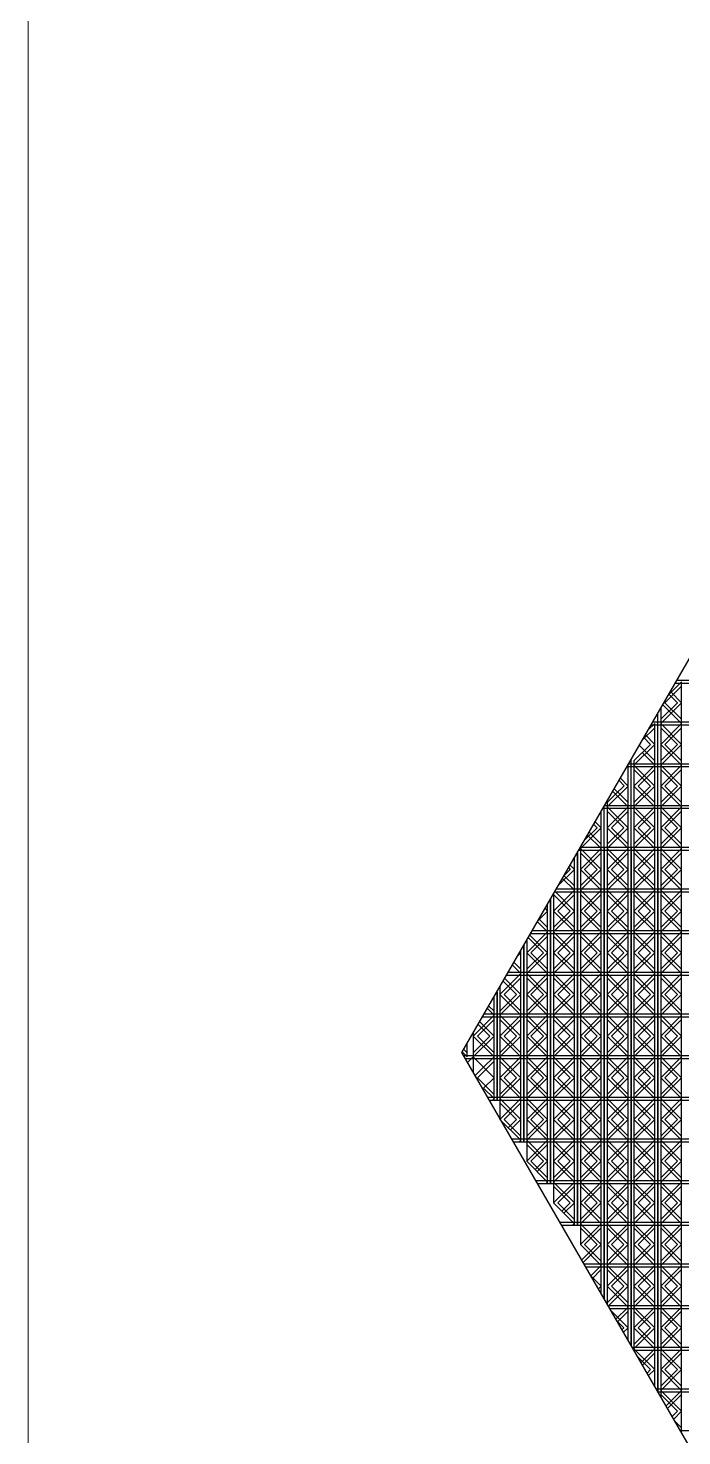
# Model space of a CAD drawing. Header units: millimetres. Extents: x 4404 to 35754, y 4815 to 12820.
# Drawn here: x 4404 to 4952, y 5433 to 6615 of the extents above; entities that cross this region are included whole.
import ezdxf

# ---------------------------------------------------------------- set-up
doc = ezdxf.new("R2010")
doc.units = ezdxf.units.MM
doc.layers.get('0').update_dxf_attribs({"color": 50})
doc.layers.add('3d', color=220, linetype='Continuous')
doc.layers.add('naming', color=102, linetype='Continuous', lineweight=20)

msp = doc.modelspace()

# ---------------------------------------------------------------- linework, layer by layer
at = {"color": 220, "lineweight": 30}
msp.add_lwpolyline([(5517.8, 5322), (5017.8, 5322), (4767.8, 5755), (5017.8, 6188), (5517.8, 6188), (5767.8, 5755), (5517.8, 5322)], dxfattribs=at)
at = {"layer": '3d'}
for p, q in [((4946.9, 6065.1), (5588.8, 6065.1)), ((4946.9, 6065.1), (5588.8, 6065.1)), ((4948.3, 6067.6), (5587.4, 6067.6)), ((4948.3, 6067.6), (5587.4, 6067.6)), ((4952.2, 5435.7), (4952.2, 6066.3)), ((4934.7, 6044), (4934.7, 5466)), ((4926.7, 6030.1), (5609, 6030.1)), ((4928.1, 6032.6), (5607.6, 6032.6)), ((4929.7, 5474.7), (4929.7, 6031.3)), ((4932.2, 5470.1), (4932.2, 6039.7)), ((4906.5, 5995.1), (5629.2, 5995.1)), ((4907.2, 5513.7), (4907.2, 5996.3)), ((4907.9, 5997.6), (5627.8, 5997.6)), ((4909.7, 5509.3), (4909.7, 6000.7)), ((4912.2, 5999.9), (4912.2, 5505)), ((4904, 5979.1), (4899.7, 5983.4)), ((4907.2, 5978.8), (4900.8, 5985.3)), ((4896.7, 5971.9), (4894.4, 5974.2)), ((4900.2, 5971.9), (4895.7, 5976.4)), ((4896.7, 5971.9), (4904, 5979.1)), ((4886.3, 5960.1), (5649.4, 5960.1)), ((4887.2, 5548.3), (4887.2, 5961.7)), ((4887.7, 5962.6), (5648, 5962.6)), ((4889.7, 5964.9), (4889.7, 5544)), ((4884.7, 5552.6), (4884.7, 5957.4)), ((4864.7, 5922.8), (4864.7, 5610.1)), ((4864.7, 5610.1), (4864.7, 5922.8)), ((4866, 5925.1), (5669.7, 5925.1)), ((4867.2, 5927.1), (4867.2, 5593.8)), ((4867.5, 5927.6), (5668.2, 5927.6)), ((4887.2, 5927.6), (4887.2, 5548.3)), ((4887.2, 5548.3), (4887.2, 5927.6)), ((4909.7, 5927.6), (4909.7, 5509.3)), ((4909.7, 5509.3), (4909.7, 5927.6)), ((4932.2, 5927.6), (4932.2, 5470.1)), ((4932.2, 5470.1), (4932.2, 5927.6)), ((4862.2, 5610.1), (4862.2, 5918.4)), ((4844.7, 5888.1), (4844.7, 5628.8)), ((4845.8, 5890.1), (5689.9, 5890.1)), ((4847.3, 5892.6), (5688.4, 5892.6)), ((4839.7, 5645.1), (4839.7, 5879.5)), ((4842.2, 5883.8), (4842.2, 5645.1)), ((4842.2, 5645.1), (4842.2, 5883.8)), ((4825.6, 5855.1), (5710.1, 5855.1)), ((4827.1, 5857.6), (5708.6, 5857.6)), ((4817.2, 5680.1), (4817.2, 5840.5)), ((4819.7, 5844.8), (4819.7, 5680.1)), ((4819.7, 5680.1), (4819.7, 5844.8)), ((4822.2, 5849.1), (4822.2, 5663.8)), ((4805.4, 5820.1), (5730.3, 5820.1)), ((4806.9, 5822.6), (5728.8, 5822.6)), ((4797.2, 5805.8), (4797.2, 5715.1)), ((4797.2, 5715.1), (4797.2, 5805.8)), ((4799.7, 5810.2), (4799.7, 5698.8)), ((4794.7, 5715.1), (4794.7, 5801.5)), ((4785.2, 5785.1), (5750.5, 5785.1)), ((4786.7, 5787.6), (5749, 5787.6)), ((4777.2, 5771.2), (4777.2, 5751.3)), ((4772.2, 5751.3), (4772.2, 5762.5)), ((4769.2, 5752.6), (5766.5, 5752.6)), ((4769.2, 5752.6), (5766.5, 5752.6)), ((4770.7, 5750.1), (5765, 5750.1)), ((4777.2, 5751.3), (4772.6, 5746.8)), ((4777.2, 5751.3), (4777.2, 5738.8)), ((4785.9, 5742.6), (4779, 5735.7)), ((4789.5, 5717.6), (5746.2, 5717.6)), ((4789.5, 5717.6), (5746.2, 5717.6)), ((4790.9, 5715.1), (5744.8, 5715.1)), ((4809.7, 5682.6), (5726, 5682.6)), ((4809.7, 5682.6), (5726, 5682.6)), ((4811.1, 5680.1), (5724.6, 5680.1)), ((4811.1, 5680.1), (5724.6, 5680.1)), ((4829.9, 5647.6), (5705.8, 5647.6)), ((4831.3, 5645.1), (5704.4, 5645.1)), ((4850.1, 5612.6), (5685.6, 5612.6)), ((4851.5, 5610.1), (5684.2, 5610.1)), ((4870.3, 5577.6), (5665.4, 5577.6)), ((4871.7, 5575.1), (5664, 5575.1)), ((4890.5, 5542.6), (5645.2, 5542.6)), ((4891.9, 5540.1), (5643.8, 5540.1)), ((4910.7, 5507.6), (5625, 5507.6)), ((4912.1, 5505.1), (5623.6, 5505.1)), ((4930.9, 5472.6), (5604.8, 5472.6)), ((4932.2, 5470.1), (5603.4, 5470.1)), ((4951.1, 5437.6), (5584.7, 5437.6))]:
    msp.add_line(p, q, dxfattribs=at)
for points in [[(4952.2, 6066.3), (4941.3, 6055.5)], [(4943.4, 6057.6), (4952.2, 6048.8), (4934.7, 6031.3), (4952.2, 6013.8), (4934.7, 5996.3), (4952.2, 5978.8), (4934.7, 5961.3), (4952.2, 5943.8), (4934.7, 5926.3), (4952.2, 5908.8), (4934.7, 5891.3), (4952.2, 5873.8), (4934.7, 5856.3), (4952.2, 5838.8), (4934.7, 5821.3), (4952.2, 5803.8), (4934.7, 5786.3), (4952.2, 5768.8), (4934.7, 5751.3), (4952.2, 5733.8), (4934.7, 5716.3), (4952.2, 5698.8), (4934.7, 5681.3), (4952.2, 5663.8), (4934.7, 5646.3), (4952.2, 5628.8), (4934.7, 5611.3), (4952.2, 5593.8), (4934.7, 5576.3), (4952.2, 5558.8), (4934.7, 5541.3), (4952.2, 5523.8), (4934.7, 5506.3), (4952.2, 5488.8), (4934.7, 5471.3), (4952.2, 5453.8), (4945.6, 5447.2)], [(4941.7, 6055.8), (4948.7, 6048.8), (4934.7, 6034.9)], [(4952.2, 6062.8), (4938.2, 6048.8), (4952.2, 6034.9)], [(4936.5, 6047.1), (4952.2, 6031.3), (4934.7, 6013.8), (4952.2, 5996.3), (4934.7, 5978.8), (4952.2, 5961.3), (4934.7, 5943.8), (4952.2, 5926.3), (4934.7, 5908.8), (4952.2, 5891.3), (4934.7, 5873.8), (4952.2, 5856.3), (4934.7, 5838.8), (4952.2, 5821.3), (4934.7, 5803.8), (4952.2, 5786.3), (4934.7, 5768.8), (4952.2, 5751.3), (4934.7, 5733.8), (4952.2, 5716.3), (4934.7, 5698.8), (4952.2, 5681.3), (4934.7, 5663.8), (4952.2, 5646.3), (4934.7, 5628.8), (4952.2, 5611.3), (4934.7, 5593.8), (4952.2, 5576.3), (4934.7, 5558.8), (4952.2, 5541.3), (4934.7, 5523.8), (4952.2, 5506.3), (4934.7, 5488.8), (4952.2, 5471.3), (4939.2, 5458.3)], [(4929.7, 6031.3), (4924.2, 6025.9)], [(4921.8, 6021.7), (4929.7, 6013.8), (4912.2, 5996.3), (4929.7, 5978.8), (4912.2, 5961.3), (4929.7, 5943.8), (4912.2, 5926.3), (4929.7, 5908.8), (4912.2, 5891.3), (4929.7, 5873.8), (4912.2, 5856.3), (4929.7, 5838.8), (4912.2, 5821.3), (4929.7, 5803.8), (4912.2, 5786.3), (4929.7, 5768.8), (4912.2, 5751.3), (4929.7, 5733.8), (4912.2, 5716.3), (4929.7, 5698.8), (4912.2, 5681.3), (4929.7, 5663.8), (4912.2, 5646.3), (4929.7, 5628.8), (4912.2, 5611.3), (4929.7, 5593.8), (4912.2, 5576.3), (4929.7, 5558.8), (4912.2, 5541.3), (4929.7, 5523.8), (4912.2, 5506.3), (4929.7, 5488.8), (4924.5, 5483.7)], [(4920.5, 6019.5), (4926.2, 6013.8), (4912.2, 5999.9)], [(4929.7, 6027.8), (4919.4, 6017.5)], [(4934.7, 6027.8), (4948.7, 6013.8), (4934.7, 5999.9)], [(4952.2, 6027.8), (4938.2, 6013.8), (4952.2, 5999.9)], [(4919.2, 6006.9), (4929.7, 5996.3), (4912.2, 5978.8), (4929.7, 5961.3), (4912.2, 5943.8), (4929.7, 5926.3), (4912.2, 5908.8), (4929.7, 5891.3), (4912.2, 5873.8), (4929.7, 5856.3), (4912.2, 5838.8), (4929.7, 5821.3), (4912.2, 5803.8), (4929.7, 5786.3), (4912.2, 5768.8), (4929.7, 5751.3), (4912.2, 5733.8), (4929.7, 5716.3), (4912.2, 5698.8), (4929.7, 5681.3), (4912.2, 5663.8), (4929.7, 5646.3), (4912.2, 5628.8), (4929.7, 5611.3), (4912.2, 5593.8), (4929.7, 5576.3), (4912.2, 5558.8), (4929.7, 5541.3), (4912.2, 5523.8), (4929.7, 5506.3), (4918.1, 5494.8)], [(4916.7, 6012.9), (4929.7, 5999.9)], [(4907.2, 5996.3), (4907.2, 5996.3)], [(4912.2, 5992.8), (4926.2, 5978.8), (4912.2, 5964.9)], [(4929.7, 5992.8), (4915.7, 5978.8), (4929.7, 5964.9)], [(4934.7, 5992.8), (4948.7, 5978.8), (4934.7, 5964.9)], [(4952.2, 5992.8), (4938.2, 5978.8), (4952.2, 5964.9)], [(4907.2, 5978.8), (4907.2, 5978.8), (4889.7, 5961.3), (4907.2, 5943.8), (4889.7, 5926.3), (4907.2, 5908.8), (4889.7, 5891.3), (4907.2, 5873.8), (4889.7, 5856.3), (4907.2, 5838.8), (4889.7, 5821.3), (4907.2, 5803.8), (4889.7, 5786.3), (4907.2, 5768.8), (4889.7, 5751.3), (4907.2, 5733.8), (4889.7, 5716.3), (4907.2, 5698.8), (4889.7, 5681.3), (4907.2, 5663.8), (4889.7, 5646.3), (4907.2, 5628.8), (4889.7, 5611.3), (4907.2, 5593.8), (4889.7, 5576.3), (4907.2, 5558.8), (4890.7, 5542.3)], [(4896.7, 5971.9), (4907.2, 5961.3), (4889.7, 5943.8), (4907.2, 5926.3), (4889.7, 5908.8), (4907.2, 5891.3), (4889.7, 5873.8), (4907.2, 5856.3), (4889.7, 5838.8), (4907.2, 5821.3), (4889.7, 5803.8), (4907.2, 5786.3), (4889.7, 5768.8), (4907.2, 5751.3), (4889.7, 5733.8), (4907.2, 5716.3), (4889.7, 5698.8), (4907.2, 5681.3), (4889.7, 5663.8), (4907.2, 5646.3), (4889.7, 5628.8), (4907.2, 5611.3), (4889.7, 5593.8), (4907.2, 5576.3), (4889.7, 5558.8), (4907.2, 5541.3), (4897.1, 5531.2)], [(4896.7, 5971.9), (4889.7, 5964.9)], [(4900.2, 5971.9), (4907.2, 5964.9)], [(4879.7, 5948.8), (4884.7, 5943.8), (4867.2, 5926.3), (4884.7, 5908.8), (4867.2, 5891.3), (4884.7, 5873.8), (4867.2, 5856.3), (4884.7, 5838.8), (4867.2, 5821.3), (4884.7, 5803.8), (4867.2, 5786.3), (4884.7, 5768.8), (4867.2, 5751.3), (4884.7, 5733.8), (4867.2, 5716.3), (4884.7, 5698.8), (4867.2, 5681.3), (4884.7, 5663.8), (4867.2, 5646.3), (4884.7, 5628.8), (4867.2, 5611.3), (4884.7, 5593.8), (4869.6, 5578.8)], [(4878.4, 5946.6), (4881.2, 5943.8), (4871, 5933.7)], [(4889.7, 5957.8), (4903.7, 5943.8), (4889.7, 5929.9)], [(4907.2, 5957.8), (4893.2, 5943.8), (4907.2, 5929.9)], [(4912.2, 5957.8), (4926.2, 5943.8), (4912.2, 5929.9)], [(4929.7, 5957.8), (4915.7, 5943.8), (4929.7, 5929.9)], [(4934.7, 5957.8), (4948.7, 5943.8), (4934.7, 5929.9)], [(4952.2, 5957.8), (4938.2, 5943.8), (4952.2, 5929.9)], [(4873.3, 5937.7), (4884.7, 5926.3), (4867.2, 5908.8), (4884.7, 5891.3), (4867.2, 5873.8), (4884.7, 5856.3), (4867.2, 5838.8), (4884.7, 5821.3), (4867.2, 5803.8), (4884.7, 5786.3), (4867.2, 5768.8), (4884.7, 5751.3), (4867.2, 5733.8), (4884.7, 5716.3), (4867.2, 5698.8), (4884.7, 5681.3), (4867.2, 5663.8), (4884.7, 5646.3), (4867.2, 5628.8), (4884.7, 5611.3), (4867.2, 5593.8), (4884.7, 5576.3), (4875.9, 5567.6)], [(4874.6, 5940), (4884.7, 5929.9)], [(4867.2, 5922.8), (4881.2, 5908.8), (4867.2, 5894.9)], [(4884.7, 5922.8), (4870.7, 5908.8), (4884.7, 5894.9)], [(4889.7, 5922.8), (4903.7, 5908.8), (4889.7, 5894.9)], [(4907.2, 5922.8), (4893.2, 5908.8), (4907.2, 5894.9)], [(4912.2, 5922.8), (4926.2, 5908.8), (4912.2, 5894.9)], [(4929.7, 5922.8), (4915.7, 5908.8), (4929.7, 5894.9)], [(4934.7, 5922.8), (4948.7, 5908.8), (4934.7, 5894.9)], [(4952.2, 5922.8), (4938.2, 5908.8), (4952.2, 5894.9)], [(4858.7, 5912.4), (4862.2, 5908.8), (4849.1, 5895.8)], [(4852.3, 5901.3), (4862.2, 5891.3), (4844.7, 5873.8), (4862.2, 5856.3), (4844.7, 5838.8), (4862.2, 5821.3), (4844.7, 5803.8), (4862.2, 5786.3), (4844.7, 5768.8), (4862.2, 5751.3), (4844.7, 5733.8), (4862.2, 5716.3), (4844.7, 5698.8), (4862.2, 5681.3), (4844.7, 5663.8), (4862.2, 5646.3), (4844.7, 5628.8), (4862.2, 5611.3), (4860.9, 5610.1)], [(4853.6, 5903.5), (4862.2, 5894.9)], [(4857.4, 5910.1), (4858.7, 5908.8), (4853.9, 5904.1)], [(4845.9, 5890.2), (4862.2, 5873.8), (4844.7, 5856.3), (4862.2, 5838.8), (4844.7, 5821.3), (4862.2, 5803.8), (4844.7, 5786.3), (4862.2, 5768.8), (4844.7, 5751.3), (4862.2, 5733.8), (4844.7, 5716.3), (4862.2, 5698.8), (4844.7, 5681.3), (4862.2, 5663.8), (4844.7, 5646.3), (4862.2, 5628.8), (4853.4, 5620.1)], [(4844.7, 5887.8), (4858.7, 5873.8), (4844.7, 5859.9)], [(4862.2, 5887.8), (4848.2, 5873.8), (4862.2, 5859.9)], [(4867.2, 5887.8), (4881.2, 5873.8), (4867.2, 5859.9)], [(4884.7, 5887.8), (4870.7, 5873.8), (4884.7, 5859.9)], [(4889.7, 5887.8), (4903.7, 5873.8), (4889.7, 5859.9)], [(4907.2, 5887.8), (4893.2, 5873.8), (4907.2, 5859.9)], [(4912.2, 5887.8), (4926.2, 5873.8), (4912.2, 5859.9)], [(4929.7, 5887.8), (4915.7, 5873.8), (4929.7, 5859.9)], [(4934.7, 5887.8), (4948.7, 5873.8), (4934.7, 5859.9)], [(4952.2, 5887.8), (4938.2, 5873.8), (4952.2, 5859.9)], [(4837.6, 5875.9), (4839.7, 5873.8), (4832, 5866.2)], [(4831.2, 5864.8), (4839.7, 5856.3), (4822.2, 5838.8), (4839.7, 5821.3), (4822.2, 5803.8), (4839.7, 5786.3), (4822.2, 5768.8), (4839.7, 5751.3), (4822.2, 5733.8), (4839.7, 5716.3), (4822.2, 5698.8), (4839.7, 5681.3), (4822.2, 5663.8), (4839.7, 5646.3), (4838.4, 5645.1)], [(4832.5, 5867), (4839.7, 5859.9)], [(4824.8, 5853.7), (4839.7, 5838.8), (4822.2, 5821.3), (4839.7, 5803.8), (4822.2, 5786.3), (4839.7, 5768.8), (4822.2, 5751.3), (4839.7, 5733.8), (4822.2, 5716.3), (4839.7, 5698.8), (4822.2, 5681.3), (4839.7, 5663.8), (4830.9, 5655.1)], [(4839.7, 5852.8), (4825.7, 5838.8), (4839.7, 5824.9)], [(4844.7, 5852.8), (4858.7, 5838.8), (4844.7, 5824.9)], [(4862.2, 5852.8), (4848.2, 5838.8), (4862.2, 5824.9)], [(4867.2, 5852.8), (4881.2, 5838.8), (4867.2, 5824.9)], [(4884.7, 5852.8), (4870.7, 5838.8), (4884.7, 5824.9)], [(4889.7, 5852.8), (4903.7, 5838.8), (4889.7, 5824.9)], [(4907.2, 5852.8), (4893.2, 5838.8), (4907.2, 5824.9)], [(4912.2, 5852.8), (4926.2, 5838.8), (4912.2, 5824.9)], [(4929.7, 5852.8), (4915.7, 5838.8), (4929.7, 5824.9)], [(4934.7, 5852.8), (4948.7, 5838.8), (4934.7, 5824.9)], [(4952.2, 5852.8), (4938.2, 5838.8), (4952.2, 5824.9)], [(4823.5, 5851.5), (4836.2, 5838.8), (4822.2, 5824.9)], [(4810.2, 5828.4), (4817.2, 5821.3), (4799.7, 5803.8), (4817.2, 5786.3), (4799.7, 5768.8), (4817.2, 5751.3), (4799.7, 5733.8), (4817.2, 5716.3), (4799.7, 5698.8), (4817.2, 5681.3), (4815.9, 5680.1)], [(4811.5, 5830.6), (4817.2, 5824.9)], [(4816.6, 5839.4), (4817.2, 5838.8), (4815, 5836.6)], [(4803.8, 5817.3), (4817.2, 5803.8), (4799.7, 5786.3), (4817.2, 5768.8), (4799.7, 5751.3), (4817.2, 5733.8), (4799.7, 5716.3), (4817.2, 5698.8), (4808.4, 5690.1)], [(4817.2, 5817.8), (4803.2, 5803.8), (4817.2, 5789.9)], [(4822.2, 5817.8), (4836.2, 5803.8), (4822.2, 5789.9)], [(4839.7, 5817.8), (4825.7, 5803.8), (4839.7, 5789.9)], [(4844.7, 5817.8), (4858.7, 5803.8), (4844.7, 5789.9)], [(4862.2, 5817.8), (4848.2, 5803.8), (4862.2, 5789.9)], [(4867.2, 5817.8), (4881.2, 5803.8), (4867.2, 5789.9)], [(4884.7, 5817.8), (4870.7, 5803.8), (4884.7, 5789.9)], [(4889.7, 5817.8), (4903.7, 5803.8), (4889.7, 5789.9)], [(4907.2, 5817.8), (4893.2, 5803.8), (4907.2, 5789.9)], [(4912.2, 5817.8), (4926.2, 5803.8), (4912.2, 5789.9)], [(4929.7, 5817.8), (4915.7, 5803.8), (4929.7, 5789.9)], [(4934.7, 5817.8), (4948.7, 5803.8), (4934.7, 5789.9)], [(4952.2, 5817.8), (4938.2, 5803.8), (4952.2, 5789.9)], [(4802.5, 5815), (4813.7, 5803.8), (4799.7, 5789.9)], [(4790.4, 5794.1), (4794.7, 5789.9)], [(4789.1, 5791.9), (4794.7, 5786.3), (4777.2, 5768.8), (4794.7, 5751.3), (4785.9, 5742.6)], [(4782.7, 5780.8), (4794.7, 5768.8), (4777.2, 5751.3), (4794.7, 5733.8), (4785.9, 5725.1)], [(4794.7, 5782.8), (4780.7, 5768.8), (4794.7, 5754.9)], [(4799.7, 5782.8), (4813.7, 5768.8), (4799.7, 5754.9)], [(4817.2, 5782.8), (4803.2, 5768.8), (4817.2, 5754.9)], [(4822.2, 5782.8), (4836.2, 5768.8), (4822.2, 5754.9)], [(4839.7, 5782.8), (4825.7, 5768.8), (4839.7, 5754.9)], [(4844.7, 5782.8), (4858.7, 5768.8), (4844.7, 5754.9)], [(4862.2, 5782.8), (4848.2, 5768.8), (4862.2, 5754.9)], [(4867.2, 5782.8), (4881.2, 5768.8), (4867.2, 5754.9)], [(4884.7, 5782.8), (4870.7, 5768.8), (4884.7, 5754.9)], [(4889.7, 5782.8), (4903.7, 5768.8), (4889.7, 5754.9)], [(4907.2, 5782.8), (4893.2, 5768.8), (4907.2, 5754.9)], [(4912.2, 5782.8), (4926.2, 5768.8), (4912.2, 5754.9)], [(4929.7, 5782.8), (4915.7, 5768.8), (4929.7, 5754.9)], [(4934.7, 5782.8), (4948.7, 5768.8), (4934.7, 5754.9)], [(4952.2, 5782.8), (4938.2, 5768.8), (4952.2, 5754.9)], [(4781.4, 5778.6), (4791.2, 5768.8), (4777.2, 5754.9)], [(4769.4, 5757.7), (4772.2, 5754.9)], [(4768.1, 5755.4), (4772.2, 5751.3)], [(4794.7, 5747.8), (4780.7, 5733.8), (4794.7, 5719.9)], [(4799.7, 5747.8), (4813.7, 5733.8), (4799.7, 5719.9)], [(4817.2, 5747.8), (4803.2, 5733.8), (4817.2, 5719.9)], [(4822.2, 5747.8), (4836.2, 5733.8), (4822.2, 5719.9)], [(4839.7, 5747.8), (4825.7, 5733.8), (4839.7, 5719.9)], [(4844.7, 5747.8), (4858.7, 5733.8), (4844.7, 5719.9)], [(4862.2, 5747.8), (4848.2, 5733.8), (4862.2, 5719.9)], [(4867.2, 5747.8), (4881.2, 5733.8), (4867.2, 5719.9)], [(4884.7, 5747.8), (4870.7, 5733.8), (4884.7, 5719.9)], [(4889.7, 5747.8), (4903.7, 5733.8), (4889.7, 5719.9)], [(4907.2, 5747.8), (4893.2, 5733.8), (4907.2, 5719.9)], [(4912.2, 5747.8), (4926.2, 5733.8), (4912.2, 5719.9)], [(4929.7, 5747.8), (4915.7, 5733.8), (4929.7, 5719.9)], [(4934.7, 5747.8), (4948.7, 5733.8), (4934.7, 5719.9)], [(4952.2, 5747.8), (4938.2, 5733.8), (4952.2, 5719.9)], [(4785.9, 5725.1), (4794.7, 5716.3), (4793.4, 5715.1)], [(4799.7, 5712.8), (4813.7, 5698.8), (4806.7, 5691.9)], [(4817.2, 5712.8), (4803.2, 5698.8), (4817.2, 5684.9)], [(4822.2, 5712.8), (4836.2, 5698.8), (4822.2, 5684.9)], [(4839.7, 5712.8), (4825.7, 5698.8), (4839.7, 5684.9)], [(4844.7, 5712.8), (4858.7, 5698.8), (4844.7, 5684.9)], [(4862.2, 5712.8), (4848.2, 5698.8), (4862.2, 5684.9)], [(4867.2, 5712.8), (4881.2, 5698.8), (4867.2, 5684.9)], [(4884.7, 5712.8), (4870.7, 5698.8), (4884.7, 5684.9)], [(4889.7, 5712.8), (4903.7, 5698.8), (4889.7, 5684.9)], [(4907.2, 5712.8), (4893.2, 5698.8), (4907.2, 5684.9)], [(4912.2, 5712.8), (4926.2, 5698.8), (4912.2, 5684.9)], [(4929.7, 5712.8), (4915.7, 5698.8), (4929.7, 5684.9)], [(4934.7, 5712.8), (4948.7, 5698.8), (4934.7, 5684.9)], [(4952.2, 5712.8), (4938.2, 5698.8), (4952.2, 5684.9)], [(4822.2, 5677.8), (4836.2, 5663.8), (4829.2, 5656.9)], [(4839.7, 5677.8), (4825.7, 5663.8), (4839.7, 5649.9)], [(4844.7, 5677.8), (4858.7, 5663.8), (4844.7, 5649.9)], [(4862.2, 5677.8), (4848.2, 5663.8), (4862.2, 5649.9)], [(4867.2, 5677.8), (4881.2, 5663.8), (4867.2, 5649.9)], [(4884.7, 5677.8), (4870.7, 5663.8), (4884.7, 5649.9)], [(4889.7, 5677.8), (4903.7, 5663.8), (4889.7, 5649.9)], [(4907.2, 5677.8), (4893.2, 5663.8), (4907.2, 5649.9)], [(4912.2, 5677.8), (4926.2, 5663.8), (4912.2, 5649.9)], [(4929.7, 5677.8), (4915.7, 5663.8), (4929.7, 5649.9)], [(4934.7, 5677.8), (4948.7, 5663.8), (4934.7, 5649.9)], [(4952.2, 5677.8), (4938.2, 5663.8), (4952.2, 5649.9)], [(4844.7, 5642.8), (4858.7, 5628.8), (4851.7, 5621.9)], [(4862.2, 5642.8), (4848.2, 5628.8), (4862.2, 5614.9)], [(4867.2, 5642.8), (4881.2, 5628.8), (4867.2, 5614.9)], [(4884.7, 5642.8), (4870.7, 5628.8), (4884.7, 5614.9)], [(4889.7, 5642.8), (4903.7, 5628.8), (4889.7, 5614.9)], [(4907.2, 5642.8), (4893.2, 5628.8), (4907.2, 5614.9)], [(4912.2, 5642.8), (4926.2, 5628.8), (4912.2, 5614.9)], [(4929.7, 5642.8), (4915.7, 5628.8), (4929.7, 5614.9)], [(4934.7, 5642.8), (4948.7, 5628.8), (4934.7, 5614.9)], [(4952.2, 5642.8), (4938.2, 5628.8), (4952.2, 5614.9)], [(4867.2, 5607.8), (4881.2, 5593.8), (4868.3, 5581)], [(4884.7, 5607.8), (4870.7, 5593.8), (4884.7, 5579.9)], [(4889.7, 5607.8), (4903.7, 5593.8), (4889.7, 5579.9)], [(4907.2, 5607.8), (4893.2, 5593.8), (4907.2, 5579.9)], [(4912.2, 5607.8), (4926.2, 5593.8), (4912.2, 5579.9)], [(4929.7, 5607.8), (4915.7, 5593.8), (4929.7, 5579.9)], [(4934.7, 5607.8), (4948.7, 5593.8), (4934.7, 5579.9)], [(4952.2, 5607.8), (4938.2, 5593.8), (4952.2, 5579.9)], [(4884.7, 5572.8), (4877.3, 5565.4)], [(4889.7, 5572.8), (4903.7, 5558.8), (4889.7, 5544.9)], [(4907.2, 5572.8), (4893.2, 5558.8), (4907.2, 5544.9)], [(4912.2, 5572.8), (4926.2, 5558.8), (4912.2, 5544.9)], [(4929.7, 5572.8), (4915.7, 5558.8), (4929.7, 5544.9)], [(4934.7, 5572.8), (4948.7, 5558.8), (4934.7, 5544.9)], [(4952.2, 5572.8), (4938.2, 5558.8), (4952.2, 5544.9)], [(4875.9, 5567.6), (4884.7, 5558.8), (4882.4, 5556.6)], [(4881, 5559), (4881.2, 5558.8), (4881.1, 5558.8)], [(4893.3, 5537.8), (4907.2, 5523.8), (4903.5, 5520.1)], [(4907.2, 5537.8), (4898.4, 5529)], [(4912.2, 5537.8), (4926.2, 5523.8), (4912.2, 5509.9)], [(4929.7, 5537.8), (4915.7, 5523.8), (4929.7, 5509.9)], [(4934.7, 5537.8), (4948.7, 5523.8), (4934.7, 5509.9)], [(4952.2, 5537.8), (4938.2, 5523.8), (4952.2, 5509.9)], [(4898.1, 5529.4), (4903.7, 5523.8), (4902.2, 5522.4)], [(4915.2, 5499.8), (4926.2, 5488.8), (4923.2, 5485.9)], [(4929.7, 5502.8), (4919.4, 5492.5)], [(4934.7, 5502.8), (4948.7, 5488.8), (4934.7, 5474.9)], [(4952.2, 5502.8), (4938.2, 5488.8), (4952.2, 5474.9)], [(4929.4, 5475.2), (4929.7, 5474.9)], [(4934.7, 5467.8), (4948.7, 5453.8), (4944.3, 5449.5)], [(4952.2, 5467.8), (4940.4, 5456.1)], [(4946.5, 5445.6), (4952.2, 5439.9)], [(4951.3, 5437.2), (4952.2, 5436.3), (4952, 5436.1)]]:
    msp.add_lwpolyline(points, dxfattribs=at)
at = {"layer": 'naming'}
msp.add_lwpolyline([(4403.6, 8024.5), (6026.1, 8024.5), (6026.1, 4997.4), (4403.6, 4997.4)], close=True, dxfattribs=at)

doc.saveas('drawing.dxf')
